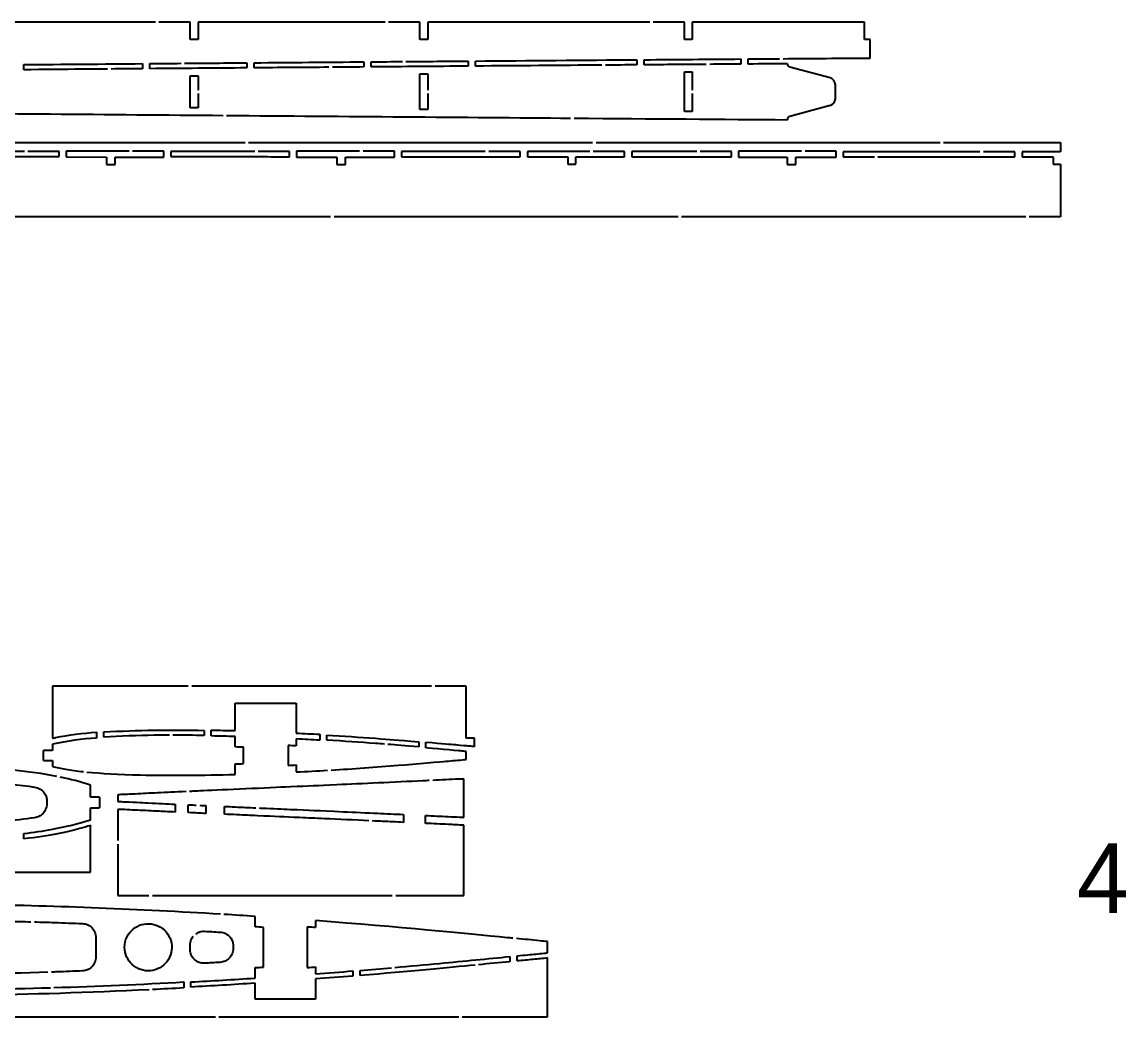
# Model space of a CAD drawing. Header units: millimetres. Extents: x -769 to 745, y -600 to 149.
# Drawn here: x 427 to 744.6, y -143 to 143.3 of the extents above; entities that cross this region are included whole.
import ezdxf

# ---------------------------------------------------------------- set-up
doc = ezdxf.new("R2010")
doc.units = ezdxf.units.MM
doc.header["$MEASUREMENT"] = 0

msp = doc.modelspace()

# ---------------------------------------------------------------- linework, layer by layer
for p, q in [((465.38, 143.35), (411.39, 143.35)), ((475.38, 143.35), (466.38, 143.35)), ((475.38, 138.35), (475.38, 143.35)), ((531.48, 143.35), (477.65, 143.35)), ((477.65, 143.35), (477.65, 138.35)), ((541.48, 143.35), (532.48, 143.35)), ((541.48, 138.35), (541.48, 143.35)), ((607.61, 143.35), (543.74, 143.35)), ((543.74, 143.35), (543.74, 138.35)), ((617.61, 143.35), (608.61, 143.35)), ((617.61, 138.35), (617.61, 143.35)), ((669.44, 143.35), (619.87, 143.35)), ((619.87, 143.35), (619.87, 138.35)), ((669.44, 138.35), (669.44, 143.35)), ((477.65, 138.35), (475.38, 138.35)), ((543.74, 138.35), (541.48, 138.35)), ((619.87, 138.35), (617.61, 138.35)), ((671.03, 138.35), (669.44, 138.35)), ((671.03, 133), (671.03, 138.35)), ((427.51, 129.63), (427.51, 131.1)), ((461.65, 131.38), (461.65, 129.91)), ((463.77, 129.93), (463.77, 131.4)), ((491.65, 131.62), (491.65, 130.15)), ((493.77, 130.17), (493.77, 131.64)), ((525.33, 131.89), (525.33, 130.42)), ((527.45, 130.43), (527.45, 131.91)), ((555.38, 132.12), (555.38, 130.65)), ((557.51, 130.67), (557.51, 132.14)), ((603.87, 132.5), (603.87, 131.02)), ((605.99, 131.04), (605.99, 132.51)), ((633.87, 132.72), (633.87, 131.25)), ((635.99, 131.26), (635.99, 132.74)), ((659.51, 127.28), (647.94, 130.38)), ((475.39, 127.9), (477.65, 127.91)), ((475.39, 118.68), (475.39, 127.9)), ((477.65, 127.91), (477.65, 123.79)), ((541.48, 128.42), (543.74, 128.44)), ((541.48, 118.16), (541.48, 128.42)), ((543.74, 128.44), (543.74, 123.79)), ((617.61, 129), (619.87, 129.02)), ((617.61, 117.58), (617.61, 129)), ((619.87, 129.02), (619.87, 123.79)), ((661.03, 121.29), (661.03, 125.29)), ((477.65, 122.79), (477.65, 118.67)), ((543.74, 122.79), (543.74, 118.14)), ((619.87, 122.79), (619.87, 117.56)), ((477.65, 118.67), (475.39, 118.68)), ((543.74, 118.14), (541.48, 118.16)), ((619.87, 117.56), (617.61, 117.58)), ((659.51, 119.3), (647.94, 116.2)), ((725.8, 108.71), (725.8, 106.04)), ((437.68, 104.63), (437.68, 106.1)), ((439.69, 106.22), (439.69, 104.51)), ((467.83, 104.49), (467.83, 106.21)), ((469.83, 106.09), (469.83, 104.61)), ((504, 104.6), (504, 106.08)), ((506, 106.2), (506, 104.48)), ((534.14, 104.47), (534.14, 106.19)), ((536.15, 106.07), (536.15, 104.59)), ((570.31, 104.58), (570.31, 106.06)), ((572.43, 106.06), (572.43, 104.58)), ((600.34, 104.57), (600.34, 106.05)), ((602.46, 106.05), (602.46, 104.57)), ((631.18, 104.57), (631.18, 106.05)), ((633.18, 106.17), (633.18, 104.45)), ((661.3, 104.44), (661.3, 106.16)), ((663.3, 106.04), (663.3, 104.56)), ((712.64, 104.55), (712.64, 106.04)), ((725.8, 106.04), (714.76, 106.04)), ((714.76, 106.04), (714.76, 104.55)), ((439.69, 104.51), (451.32, 104.5)), ((451.32, 104.5), (451.32, 102.31)), ((451.32, 102.31), (453.82, 102.31)), ((453.82, 102.31), (453.82, 104.5)), ((517.63, 104.48), (517.63, 102.31)), ((517.63, 102.31), (520.13, 102.31)), ((520.13, 102.31), (520.13, 104.48)), ((584.06, 104.58), (584.06, 102.43)), ((584.06, 102.43), (586.32, 102.43)), ((586.32, 102.43), (586.32, 104.58)), ((647.18, 104.44), (647.18, 102.31)), ((647.18, 102.31), (649.68, 102.31)), ((649.68, 102.31), (649.68, 104.44)), ((649.68, 104.44), (661.3, 104.44)), ((714.76, 104.55), (723.66, 104.55)), ((723.66, 104.55), (723.66, 102.43)), ((723.66, 102.43), (725.8, 102.43)), ((725.8, 102.43), (725.8, 87.31)), ((515.8, 87.31), (416.8, 87.31)), ((615.8, 87.31), (516.8, 87.31)), ((715.8, 87.31), (616.8, 87.31)), ((725.8, 87.31), (716.8, 87.31)), ((435.77, -47.81), (435.77, -62.82)), ((474.85, -47.81), (435.77, -47.81)), ((544.85, -47.81), (475.85, -47.81)), ((554.85, -47.81), (545.85, -47.81)), ((554.85, -62.81), (554.85, -47.81)), ((488.34, -60.63), (488.34, -52.72)), ((488.34, -52.72), (490.82, -52.72)), ((490.82, -52.72), (490.82, -52.72)), ((490.82, -52.72), (503.5, -52.72)), ((503.5, -52.72), (505.93, -52.72)), ((505.93, -52.72), (505.93, -61.33)), ((448.42, -61.06), (448.42, -62.74)), ((450.56, -62.48), (450.56, -61.01)), ((479.44, -60.55), (479.44, -62.01)), ((481.46, -62.16), (481.46, -60.47)), ((488.34, -65.32), (488.34, -62.32)), ((505.93, -63.01), (505.93, -65.02)), ((512.65, -61.69), (512.65, -63.37)), ((514.67, -63.38), (514.67, -61.91)), ((557.24, -62.81), (554.85, -62.81)), ((557.24, -65.15), (557.24, -62.81)), ((435.77, -66.31), (433.22, -66.31)), ((433.22, -69.22), (433.22, -66.31)), ((435.77, -64.54), (435.77, -66.31)), ((490.73, -70.13), (490.73, -65.39)), ((503.55, -64.9), (503.55, -70.63)), ((541.22, -63.84), (541.22, -65.31)), ((543.24, -65.59), (543.24, -63.91)), ((554.85, -68.91), (554.85, -66.62)), ((433.22, -69.22), (435.77, -69.22)), ((435.77, -69.22), (435.77, -70.99)), ((488.34, -73.21), (488.34, -70.21)), ((505.93, -70.51), (505.93, -72.51)), ((554.16, -85.58), (554.16, -74.52)), ((446.71, -79.77), (446.71, -76.32)), ((454.53, -79.09), (454.53, -81.01)), ((434.14, -80.77), (434.14, -81.82)), ((449.27, -79.77), (446.71, -79.77)), ((449.27, -79.77), (449.27, -82.82)), ((471.06, -81.79), (471.06, -84.06)), ((474.85, -84.23), (474.85, -81.97)), ((479.93, -82.19), (479.93, -84.46)), ((485.25, -84.7), (485.25, -82.43)), ((446.71, -86.26), (446.71, -82.82)), ((446.71, -82.82), (449.27, -82.82)), ((454.53, -83.28), (454.53, -92.28)), ((536.79, -84.76), (536.79, -87.03)), ((543.07, -87.32), (543.07, -85.06)), ((446.71, -101.32), (446.71, -87.88)), ((554.16, -108.11), (554.16, -87.85)), ((427.52, -91.8), (427.52, -90.26)), ((454.53, -93.28), (454.53, -108.11)), ((375.1, -101.32), (446.71, -101.32)), ((454.53, -108.11), (463.53, -108.11)), ((464.53, -108.11), (533.53, -108.11)), ((534.53, -108.11), (554.16, -108.11)), ((494.08, -117.1), (494.08, -114.1)), ((496.46, -128.69), (496.46, -117.26)), ((509.04, -117.14), (509.04, -128.81)), ((511.42, -115.31), (511.42, -117.32)), ((448.23, -120.1), (448.23, -125.86)), ((475.37, -123.65), (475.37, -122.3)), ((487.77, -122.56), (487.77, -123.4)), ((578.2, -124.59), (578.2, -121.36)), ((567.34, -125.66), (567.34, -127.13)), ((569.47, -126.93), (569.47, -125.45)), ((578.2, -143.04), (578.2, -126.07)), ((494.08, -131.86), (494.08, -128.85)), ((511.42, -128.64), (511.42, -130.64)), ((522.19, -129.8), (522.19, -131.28)), ((524.31, -131.11), (524.31, -129.63)), ((473.55, -132.97), (473.55, -134.68)), ((475.56, -134.45), (475.56, -132.98)), ((494.08, -137.92), (494.08, -133.33)), ((511.42, -132.11), (511.42, -137.92)), ((496.34, -137.92), (494.08, -137.92)), ((509.1, -137.92), (496.34, -137.91)), ((496.34, -137.91), (496.34, -137.92)), ((511.42, -137.92), (509.1, -137.92)), ((413.66, -143.04), (482.66, -143.04)), ((483.66, -143.04), (552.66, -143.04)), ((553.66, -143.04), (578.2, -143.04))]:
    msp.add_line(p, q)
for centre, radius, start, end in [((648.18, 131.29), 0.941, 176.3892, 255), ((658.98, 125.29), 2.06, 0, 75), ((658.98, 121.29), 2.06, 285, 0), ((648.18, 115.29), 0.941, 105, 183.6108)]:
    msp.add_arc(centre, radius, start, end)
for points in [[(427.51, 131.1), (438.89, 131.19), (450.27, 131.29), (461.65, 131.38)], [(463.77, 131.4), (466.77, 131.42), (469.77, 131.45), (472.77, 131.47)], [(473.77, 131.48), (479.73, 131.53), (485.69, 131.57), (491.65, 131.62)], [(493.77, 131.64), (504.29, 131.72), (514.81, 131.81), (525.33, 131.89)], [(515.33, 130.34), (508.14, 130.28), (500.95, 130.23), (493.77, 130.17)], [(525.33, 130.42), (522.33, 130.39), (519.33, 130.37), (516.33, 130.35)], [(527.45, 131.91), (530.45, 131.93), (533.45, 131.95), (536.45, 131.98)], [(555.38, 130.65), (546.07, 130.58), (536.76, 130.51), (527.45, 130.43)], [(537.45, 131.98), (543.43, 132.03), (549.41, 132.08), (555.38, 132.12)], [(557.51, 132.14), (572.95, 132.26), (588.42, 132.38), (603.87, 132.5)], [(593.87, 130.95), (581.75, 130.85), (569.62, 130.76), (557.51, 130.67)], [(603.87, 131.02), (600.87, 131), (597.87, 130.98), (594.87, 130.95)], [(605.99, 132.51), (615.28, 132.58), (624.58, 132.65), (633.87, 132.72)], [(623.87, 131.17), (617.91, 131.13), (611.95, 131.08), (605.99, 131.04)], [(633.87, 131.25), (630.87, 131.23), (627.87, 131.2), (624.87, 131.18)], [(635.99, 132.74), (638.99, 132.76), (641.99, 132.78), (644.99, 132.81)], [(461.65, 129.91), (458.63, 129.88), (455.63, 129.86), (452.65, 129.83)], [(491.65, 130.15), (482.36, 130.08), (473.06, 130), (463.77, 129.93)], [(385.87, 117.31), (418.2, 117.03), (451.87, 116.75), (484.87, 116.49)], [(485.87, 116.48), (520.4, 116.2), (554.17, 115.94), (584.86, 115.7)], [(392.18, 108.63), (424.93, 108.64), (456.17, 108.65), (491.18, 108.66)], [(592.18, 108.69), (625.18, 108.7), (658.18, 108.7), (691.18, 108.7)], [(437.68, 106.1), (434.68, 106.1), (431.68, 106.1), (428.68, 106.1)], [(494, 106.08), (485.94, 106.08), (477.88, 106.08), (469.83, 106.09)], [(504, 106.08), (501, 106.08), (498, 106.08), (495, 106.08)], [(560.31, 106.06), (552.25, 106.06), (544.2, 106.07), (536.15, 106.07)], [(570.31, 106.06), (567.31, 106.06), (564.31, 106.06), (561.31, 106.06)], [(600.34, 106.05), (597.34, 106.05), (594.34, 106.05), (591.34, 106.06)], [(631.18, 106.05), (628.18, 106.05), (625.18, 106.05), (622.18, 106.05)], [(712.64, 106.04), (709.64, 106.04), (706.64, 106.04), (703.64, 106.04)], [(536.15, 104.59), (547.54, 104.59), (558.92, 104.58), (570.31, 104.58)], [(602.46, 104.57), (612.03, 104.57), (621.61, 104.57), (631.18, 104.57)], [(663.3, 104.56), (666.3, 104.56), (669.3, 104.56), (672.3, 104.56)], [(479.44, -62.01), (476.46, -61.97), (473.44, -61.94), (470.44, -61.94)], [(541.22, -65.31), (536.99, -64.95), (534.69, -64.76), (532.25, -64.57)], [(505.93, -72.51), (508.92, -72.37), (511.91, -72.2), (514.92, -72.03)], [(474.85, -81.97), (475.82, -82.01), (476.53, -82.04), (477.15, -82.07)], [(478.15, -82.11), (478.69, -82.14), (479.24, -82.16), (479.93, -82.19)], [(430.6, -85.7), (427.87, -86.1), (424.91, -86.46), (421.66, -86.76)], [(479.93, -84.46), (477.92, -84.37), (477.09, -84.34), (474.85, -84.23)], [(484.1, -113.47), (460.81, -112.07), (437, -111.06), (415.16, -110.77)], [(557.39, -128.1), (550.03, -128.82), (538.26, -129.96), (524.31, -131.11)], [(524.31, -129.63), (527.3, -129.39), (530.29, -129.13), (533.28, -128.87)], [(567.34, -127.13), (564.36, -127.42), (561.37, -127.72), (558.39, -128.01)]]:
    msp.add_open_spline(points, degree=3)
for points, knots in [([(647.24, 131.35), (647.22, 131.35), (647.2, 131.35), (647.18, 131.35), (643.45, 131.32), (639.72, 131.29), (635.99, 131.26)], [2.421698, 2.421698, 2.421698, 2.421698, 2.427805, 2.427805, 2.427805, 3.545883, 3.545883, 3.545883, 3.545883]), ([(645.99, 132.81), (654.32, 132.88), (662.65, 132.94), (670.98, 133), (671, 133), (671.01, 133), (671.03, 133)], [1.152751, 1.152751, 1.152751, 1.152751, 3.648828, 3.648828, 3.648828, 3.654666, 3.654666, 3.654666, 3.654666]), ([(451.65, 129.83), (449.19, 129.81), (446.74, 129.79), (444.29, 129.77), (438.7, 129.72), (433.1, 129.67), (427.51, 129.63)], [1.061079, 1.061079, 1.061079, 1.061079, 1.805873, 1.805873, 1.805873, 3.506834, 3.506834, 3.506834, 3.506834]), ([(585.86, 115.7), (608.26, 115.52), (629, 115.37), (647.18, 115.23), (647.2, 115.23), (647.22, 115.23), (647.24, 115.23)], [25.702417, 25.702417, 25.702417, 25.702417, 31.657777, 31.657777, 31.657777, 31.664453, 31.664453, 31.664453, 31.664453]), ([(492.18, 108.66), (511.35, 108.67), (531.67, 108.68), (553.99, 108.68), (566.39, 108.68), (578.78, 108.69), (591.18, 108.69)], [11.027357, 11.027357, 11.027357, 11.027357, 16.455669, 16.455669, 16.455669, 19.470943, 19.470943, 19.470943, 19.470943]), ([(692.18, 108.7), (703.37, 108.71), (714.55, 108.71), (725.74, 108.71), (725.76, 108.71), (725.78, 108.71), (725.8, 108.71)], [27.658955, 27.658955, 27.658955, 27.658955, 30.379041, 30.379041, 30.379041, 30.383906, 30.383906, 30.383906, 30.383906]), ([(427.68, 106.1), (424.45, 106.11), (421.22, 106.11), (417.99, 106.11), (411.43, 106.11), (404.87, 106.11), (398.3, 106.12)], [1.005998, 1.005998, 1.005998, 1.005998, 1.975114, 1.975114, 1.975114, 3.944225, 3.944225, 3.944225, 3.944225]), ([(457.83, 106.21), (454.22, 106.21), (450.61, 106.21), (447.01, 106.22), (444.62, 106.22), (440.23, 106.22), (439.75, 106.22), (439.73, 106.22), (439.71, 106.22), (439.69, 106.22)], [0.992446, 0.992446, 0.992446, 0.992446, 2.072728, 2.072728, 2.072728, 2.790072, 2.790072, 2.790072, 2.819712, 2.819712, 2.819712, 2.819712]), ([(467.83, 106.21), (467.81, 106.21), (467.79, 106.21), (467.77, 106.21), (464.8, 106.21), (461.82, 106.21), (458.83, 106.21)], [-0.0059978, -0.0059978, -0.0059978, -0.0059978, 0, 0, 0, 0.8926867, 0.8926867, 0.8926867, 0.8926867]), ([(524.14, 106.19), (518.11, 106.19), (512.08, 106.19), (506.06, 106.2), (506.04, 106.2), (506.02, 106.2), (506, 106.2)], [0.993652, 0.993652, 0.993652, 0.993652, 2.801449, 2.801449, 2.801449, 2.807451, 2.807451, 2.807451, 2.807451]), ([(534.14, 106.19), (534.12, 106.19), (534.1, 106.19), (534.08, 106.19), (531.11, 106.19), (528.12, 106.19), (525.14, 106.19)], [-0.0059984, -0.0059984, -0.0059984, -0.0059984, 0, 0, 0, 0.8937097, 0.8937097, 0.8937097, 0.8937097]), ([(590.34, 106.06), (589.02, 106.06), (587.71, 106.06), (586.39, 106.06), (581.75, 106.06), (577.12, 106.06), (572.43, 106.06)], [1.005466, 1.005466, 1.005466, 1.005466, 1.399707, 1.399707, 1.399707, 2.791526, 2.791526, 2.791526, 2.791526]), ([(621.18, 106.05), (619.73, 106.05), (618.28, 106.05), (616.83, 106.05), (612.04, 106.05), (607.24, 106.05), (602.46, 106.05)], [1.005999, 1.005999, 1.005999, 1.005999, 1.441738, 1.441738, 1.441738, 2.877513, 2.877513, 2.877513, 2.877513]), ([(651.3, 106.17), (649.95, 106.17), (648.6, 106.17), (647.24, 106.17), (642.58, 106.17), (637.91, 106.17), (633.24, 106.17), (633.22, 106.17), (633.2, 106.17), (633.18, 106.17)], [0.994001, 0.994001, 0.994001, 0.994001, 1.4, 1.4, 1.4, 2.8, 2.8, 2.8, 2.806001, 2.806001, 2.806001, 2.806001]), ([(661.3, 106.16), (661.28, 106.16), (661.26, 106.16), (661.24, 106.16), (658.26, 106.16), (655.28, 106.16), (652.3, 106.17)], [-0.0059992, -0.0059992, -0.0059992, -0.0059992, 0, 0, 0, 0.8940009, 0.8940009, 0.8940009, 0.8940009]), ([(702.64, 106.04), (697.75, 106.04), (692.86, 106.04), (687.97, 106.04), (679.75, 106.04), (671.53, 106.04), (663.3, 106.04)], [1.005999, 1.005999, 1.005999, 1.005999, 2.472873, 2.472873, 2.472873, 4.939746, 4.939746, 4.939746, 4.939746]), ([(398.3, 104.64), (404.87, 104.64), (411.43, 104.64), (417.99, 104.64), (424.56, 104.63), (431.12, 104.63), (437.68, 104.63)], [0.005997, 0.005997, 0.005997, 0.005997, 1.975114, 1.975114, 1.975114, 3.944225, 3.944225, 3.944225, 3.944225]), ([(453.82, 104.5), (456.14, 104.5), (458.45, 104.5), (460.77, 104.5), (463.1, 104.5), (465.44, 104.5), (467.77, 104.49), (467.79, 104.49), (467.81, 104.49), (467.83, 104.49)], [0.006003, 0.006003, 0.006003, 0.006003, 0.700738, 0.700738, 0.700738, 1.401547, 1.401547, 1.401547, 1.40755, 1.40755, 1.40755, 1.40755]), ([(469.83, 104.61), (475.54, 104.61), (481.21, 104.61), (486.92, 104.61), (492.62, 104.61), (498.3, 104.6), (504, 104.6)], [0.005998, 0.005998, 0.005998, 0.005998, 1.717215, 1.717215, 1.717215, 3.428445, 3.428445, 3.428445, 3.428445]), ([(506, 104.48), (506.02, 104.48), (506.04, 104.48), (506.06, 104.48), (509.92, 104.48), (513.77, 104.48), (517.63, 104.48)], [-0.005998, -0.005998, -0.005998, -0.005998, 0, 0, 0, 1.157084, 1.157084, 1.157084, 1.157084]), ([(520.13, 104.48), (524.78, 104.47), (529.43, 104.47), (534.08, 104.47), (534.1, 104.47), (534.12, 104.47), (534.14, 104.47)], [0.006002, 0.006002, 0.006002, 0.006002, 1.401482, 1.401482, 1.401482, 1.407484, 1.407484, 1.407484, 1.407484]), ([(572.43, 104.58), (576.29, 104.58), (580.14, 104.58), (584, 104.58), (584.02, 104.58), (584.04, 104.58), (584.06, 104.58)], [0.005998, 0.005998, 0.005998, 0.005998, 1.163003, 1.163003, 1.163003, 1.169001, 1.169001, 1.169001, 1.169001]), ([(586.32, 104.58), (586.34, 104.58), (586.36, 104.58), (586.38, 104.58), (591.03, 104.57), (595.68, 104.57), (600.34, 104.57)], [-0.006001, -0.006001, -0.006001, -0.006001, 0, 0, 0, 1.395366, 1.395366, 1.395366, 1.395366]), ([(633.18, 104.45), (633.2, 104.45), (633.22, 104.45), (633.24, 104.45), (637.89, 104.44), (642.54, 104.44), (647.18, 104.44)], [-0.005999, -0.005999, -0.005999, -0.005999, 0, 0, 0, 1.394014, 1.394014, 1.394014, 1.394014]), ([(673.3, 104.56), (678.19, 104.56), (683.08, 104.56), (687.97, 104.56), (696.19, 104.56), (704.42, 104.55), (712.64, 104.55)], [1.005985, 1.005985, 1.005985, 1.005985, 2.472682, 2.472682, 2.472682, 4.93937, 4.93937, 4.93937, 4.93937]), ([(435.77, -62.82), (436.07, -62.75), (436.37, -62.68), (436.67, -62.62), (440.49, -61.82), (444.49, -61.36), (448.37, -61.06), (448.38, -61.06), (448.4, -61.06), (448.42, -61.06)], [0.317818, 0.317818, 0.317818, 0.317818, 0.407836, 0.407836, 0.407836, 1.543026, 1.543026, 1.543026, 1.547942, 1.547942, 1.547942, 1.547942]), ([(448.42, -62.74), (448.4, -62.74), (448.39, -62.75), (448.37, -62.75), (444.5, -63.05), (439.89, -63.58), (435.77, -64.54)], [2.0587024, 2.0587024, 2.0587024, 2.0587024, 2.0591518, 2.0591518, 2.0591518, 2.1806562, 2.1806562, 2.1806562, 2.1806562]), ([(450.56, -61.01), (455.27, -60.71), (460.35, -60.56), (465.02, -60.5), (469.85, -60.44), (474.4, -60.46), (479.44, -60.55)], [0.058238, 0.058238, 0.058238, 0.058238, 1.465884, 1.465884, 1.465884, 2.923123, 2.923123, 2.923123, 2.923123]), ([(469.44, -61.94), (467.96, -61.94), (466.49, -61.95), (465.02, -61.97), (460.34, -62.03), (455.23, -62.18), (450.56, -62.48)], [1.149501, 1.149501, 1.149501, 1.149501, 1.58816, 1.58816, 1.58816, 2.989634, 2.989634, 2.989634, 2.989634]), ([(481.46, -60.47), (481.48, -60.47), (481.49, -60.47), (481.51, -60.48), (483.76, -60.52), (486.03, -60.57), (488.34, -60.63)], [0.026015, 0.026015, 0.026015, 0.026015, 0.0307737, 0.0307737, 0.0307737, 0.7055707, 0.7055707, 0.7055707, 0.7055707]), ([(488.34, -62.32), (486.1, -62.26), (483.82, -62.2), (481.51, -62.16), (481.49, -62.16), (481.48, -62.16), (481.46, -62.16)], [2.4883221, 2.4883221, 2.4883221, 2.4883221, 3.1183721, 3.1183721, 3.1183721, 3.1225361, 3.1225361, 3.1225361, 3.1225361]), ([(505.93, -61.33), (508.21, -61.44), (510.47, -61.56), (512.61, -61.68), (512.62, -61.68), (512.64, -61.68), (512.65, -61.69)], [2.3006129, 2.3006129, 2.3006129, 2.3006129, 2.8855213, 2.8855213, 2.8855213, 2.8895371, 2.8895371, 2.8895371, 2.8895371]), ([(512.65, -63.37), (512.64, -63.37), (512.62, -63.37), (512.6, -63.37), (510.38, -63.24), (508.16, -63.12), (505.93, -63.01)], [0.0897917, 0.0897917, 0.0897917, 0.0897917, 0.0947319, 0.0947319, 0.0947319, 0.7611824, 0.7611824, 0.7611824, 0.7611824]), ([(514.67, -61.91), (519.45, -62.18), (524.16, -62.5), (528.74, -62.83), (533.12, -63.16), (534.46, -63.25), (541.22, -63.84)], [0.024991, 0.024991, 0.024991, 0.024991, 1.461643, 1.461643, 1.461643, 2.8363, 2.8363, 2.8363, 2.8363]), ([(531.26, -64.49), (530.48, -64.44), (529.67, -64.38), (528.75, -64.31), (524.14, -63.97), (519.85, -63.68), (514.67, -63.38)], [1.567516, 1.567516, 1.567516, 1.567516, 1.978763, 1.978763, 1.978763, 4.050722, 4.050722, 4.050722, 4.050722]), ([(490.73, -65.39), (489.95, -65.37), (489.17, -65.34), (488.39, -65.32), (488.38, -65.32), (488.36, -65.32), (488.34, -65.32)], [2.3832864, 2.3832864, 2.3832864, 2.3832864, 2.6006455, 2.6006455, 2.6006455, 2.6048675, 2.6048675, 2.6048675, 2.6048675]), ([(505.93, -65.02), (505.92, -65.01), (505.9, -65.01), (505.88, -65.01), (505.1, -64.97), (504.33, -64.94), (503.55, -64.9)], [1.6570769, 1.6570769, 1.6570769, 1.6570769, 1.6619155, 1.6619155, 1.6619155, 1.8924893, 1.8924893, 1.8924893, 1.8924893]), ([(543.24, -63.91), (543.25, -63.91), (543.27, -63.91), (543.29, -63.91), (548.16, -64.34), (550.36, -64.54), (551.72, -64.65), (551.94, -64.67), (554.16, -64.88), (554.93, -64.94), (555.42, -64.97), (555.9, -65.02), (556.39, -65.07), (556.69, -65.11), (556.81, -65.1), (556.96, -65.1), (557.04, -65.1), (557.12, -65.11), (557.18, -65.13), (557.2, -65.13), (557.22, -65.14), (557.24, -65.15)], [0.004904, 0.004904, 0.004904, 0.004904, 0.010041, 0.010041, 0.010041, 1.489041, 1.489041, 1.489041, 1.722026, 1.722026, 1.722026, 1.869689, 1.869689, 1.869689, 1.962221, 1.962221, 1.962221, 2.011268, 2.011268, 2.011268, 2.024851, 2.024851, 2.024851, 2.024851]), ([(554.85, -66.62), (554.34, -66.57), (553.82, -66.52), (553.31, -66.48), (552.06, -66.36), (544.42, -65.7), (543.28, -65.6), (543.26, -65.6), (543.25, -65.6), (543.24, -65.59)], [0.077131, 0.077131, 0.077131, 0.077131, 0.1334227, 0.1334227, 0.1334227, 0.2700016, 0.2700016, 0.2700016, 0.2717064, 0.2717064, 0.2717064, 0.2717064]), ([(515.92, -71.97), (522.3, -71.59), (528.76, -71.13), (535.36, -70.6), (540.08, -70.22), (548.05, -69.51), (548.96, -69.43), (550.75, -69.27), (552.54, -69.12), (554.33, -68.96), (554.51, -68.94), (554.68, -68.92), (554.85, -68.91)], [3.12841, 3.12841, 3.12841, 3.12841, 3.714218, 3.714218, 3.714218, 4.132751, 4.132751, 4.132751, 4.959902, 4.959902, 4.959902, 5.039989, 5.039989, 5.039989, 5.039989]), ([(437.04, -73.83), (432.94, -73.02), (428.76, -72.43), (424.58, -71.99), (414.09, -70.89), (400.58, -70.38), (384.14, -70.37), (379, -70.37), (373.67, -70.43), (368.22, -70.53)], [1.416618, 1.416618, 1.416618, 1.416618, 3.138818, 3.138818, 3.138818, 7.459164, 7.459164, 7.459164, 8.811502, 8.811502, 8.811502, 8.811502]), ([(435.77, -70.99), (436.91, -71.25), (438.19, -71.51), (439.61, -71.75), (441.11, -72), (442.78, -72.23), (444.65, -72.43)], [0.2797338, 0.2797338, 0.2797338, 0.2797338, 0.5516808, 0.5516808, 0.5516808, 0.8375581, 0.8375581, 0.8375581, 0.8375581]), ([(445.64, -72.53), (449.72, -72.94), (454.74, -73.23), (461.1, -73.38), (469.66, -73.58), (479.11, -73.47), (488.34, -73.21)], [0.887232, 0.887232, 0.887232, 0.887232, 1.486463, 1.486463, 1.486463, 2.293054, 2.293054, 2.293054, 2.293054]), ([(488.34, -70.21), (488.36, -70.21), (488.38, -70.2), (488.39, -70.2), (489.17, -70.18), (489.95, -70.16), (490.73, -70.13)], [0.0302135, 0.0302135, 0.0302135, 0.0302135, 0.0347538, 0.0347538, 0.0347538, 0.268689, 0.268689, 0.268689, 0.268689]), ([(503.55, -70.63), (504.33, -70.59), (505.1, -70.55), (505.88, -70.51), (505.9, -70.51), (505.92, -70.51), (505.93, -70.51)], [0.0287804, 0.0287804, 0.0287804, 0.0287804, 0.2625958, 0.2625958, 0.2625958, 0.2675025, 0.2675025, 0.2675025, 0.2675025]), ([(371.64, -74.58), (378.19, -74.48), (384.63, -74.45), (391.07, -74.52), (410.09, -74.7), (422.01, -75.61), (430.6, -76.88)], [1.411126, 1.411126, 1.411126, 1.411126, 3.430558, 3.430558, 3.430558, 9.395355, 9.395355, 9.395355, 9.395355]), ([(446.71, -76.32), (446.71, -76.32), (446.7, -76.32), (446.69, -76.32), (443.73, -75.31), (440.62, -74.58), (438.52, -74.13), (438.35, -74.1), (438.18, -74.06), (438.02, -74.03)], [0.3149469, 0.3149469, 0.3149469, 0.3149469, 0.3167061, 0.3167061, 0.3167061, 1.2084039, 1.2084039, 1.2084039, 1.2789495, 1.2789495, 1.2789495, 1.2789495]), ([(544.17, -74.99), (543.58, -75.02), (542.98, -75.05), (542.38, -75.08), (533.98, -75.47), (524.82, -75.9), (517.61, -76.22), (511.62, -76.5), (509.86, -76.57), (504.22, -76.82), (497.78, -77.11), (484.7, -77.7), (479.26, -77.94), (478.43, -77.98), (477.87, -78), (477.08, -78.04), (476.53, -78.06), (475.9, -78.09), (475.24, -78.12)], [0.872586, 0.872586, 0.872586, 0.872586, 1.001409, 1.001409, 1.001409, 2.804611, 2.804611, 2.804611, 4.306721, 4.306721, 4.306721, 6.024503, 6.024503, 6.024503, 6.287049, 6.287049, 6.287049, 6.467524, 6.467524, 6.467524, 6.467524]), ([(554.16, -74.52), (554.14, -74.52), (554.12, -74.52), (554.1, -74.53), (553.59, -74.55), (553.08, -74.57), (552.65, -74.59), (550.17, -74.71), (547.69, -74.83), (545.17, -74.95)], [0.152495, 0.152495, 0.152495, 0.152495, 0.1564428, 0.1564428, 0.1564428, 0.2524732, 0.2524732, 0.2524732, 0.8003473, 0.8003473, 0.8003473, 0.8003473]), ([(430.6, -76.88), (431.17, -76.97), (431.72, -77.16), (432.21, -77.46), (432.68, -77.74), (433.09, -78.11), (433.41, -78.55), (433.64, -78.87), (433.82, -79.23), (433.95, -79.61), (434.07, -79.98), (434.14, -80.37), (434.14, -80.77)], [0, 0, 0, 0, 0.1751136, 0.1751136, 0.1751136, 0.3410102, 0.3410102, 0.3410102, 0.4628258, 0.4628258, 0.4628258, 0.5834537, 0.5834537, 0.5834537, 0.5834537]), ([(474.24, -78.16), (472.63, -78.24), (471.05, -78.31), (470.28, -78.35), (469.5, -78.39), (468.68, -78.42), (467.92, -78.46), (466.64, -78.52), (465.52, -78.57), (464.28, -78.63), (462.32, -78.73), (460.04, -78.84), (457.93, -78.94), (457.17, -78.97), (456.3, -79.01), (455.44, -79.05), (455.15, -79.07), (454.87, -79.08), (454.58, -79.09), (454.56, -79.09), (454.55, -79.09), (454.53, -79.09)], [6.558025, 6.558025, 6.558025, 6.558025, 6.992974, 6.992974, 6.992974, 7.435947, 7.435947, 7.435947, 8.175418, 8.175418, 8.175418, 9.338242, 9.338242, 9.338242, 9.761693, 9.761693, 9.761693, 9.903695, 9.903695, 9.903695, 9.913228, 9.913228, 9.913228, 9.913228]), ([(434.14, -81.82), (434.14, -82.3), (434.04, -82.78), (433.86, -83.22), (433.67, -83.68), (433.39, -84.1), (433.05, -84.46), (432.73, -84.79), (432.35, -85.07), (431.94, -85.28), (431.52, -85.49), (431.06, -85.63), (430.6, -85.7)], [0, 0, 0, 0, 0.1471471, 0.1471471, 0.1471471, 0.2986944, 0.2986944, 0.2986944, 0.439258, 0.439258, 0.439258, 0.5821131, 0.5821131, 0.5821131, 0.5821131]), ([(454.53, -81.01), (454.55, -81.01), (454.56, -81.01), (454.58, -81.01), (455.05, -81.03), (455.49, -81.05), (455.98, -81.07), (458.15, -81.17), (461.91, -81.35), (463.15, -81.41), (466.6, -81.58), (468.52, -81.67), (471.06, -81.79)], [0.126876, 0.126876, 0.126876, 0.126876, 0.132405, 0.132405, 0.132405, 0.267923, 0.267923, 0.267923, 0.879349, 0.879349, 0.879349, 2.580727, 2.580727, 2.580727, 2.580727]), ([(485.25, -82.43), (486.23, -82.47), (487.25, -82.52), (488.3, -82.57), (490.47, -82.67), (492.28, -82.75), (494.24, -82.83)], [0.2586533, 0.2586533, 0.2586533, 0.2586533, 0.5291331, 0.5291331, 0.5291331, 1.0906937, 1.0906937, 1.0906937, 1.0906937]), ([(471.06, -84.06), (469.71, -84), (468.02, -83.92), (466.45, -83.84), (465.9, -83.82), (465.37, -83.79), (464.82, -83.76), (463.06, -83.68), (460.68, -83.56), (458.66, -83.47), (457.83, -83.43), (456.74, -83.38), (455.79, -83.33), (455.4, -83.31), (454.99, -83.3), (454.59, -83.28), (454.57, -83.28), (454.55, -83.28), (454.53, -83.28)], [0.00626, 0.00626, 0.00626, 0.00626, 0.407288, 0.407288, 0.407288, 0.548524, 0.548524, 0.548524, 1.001831, 1.001831, 1.001831, 1.189079, 1.189079, 1.189079, 1.264334, 1.264334, 1.264334, 1.268292, 1.268292, 1.268292, 1.268292]), ([(526.8, -86.56), (522.91, -86.38), (517.79, -86.15), (514.05, -85.98), (511.33, -85.86), (509.35, -85.77), (506.85, -85.66), (502.31, -85.46), (500, -85.35), (494.75, -85.12), (492.77, -85.03), (491.04, -84.95), (488.77, -84.85), (487.51, -84.8), (486.34, -84.74), (485.25, -84.7)], [1.179013, 1.179013, 1.179013, 1.179013, 1.948287, 1.948287, 1.948287, 2.506803, 2.506803, 2.506803, 3.518083, 3.518083, 3.518083, 3.900053, 3.900053, 3.900053, 4.114105, 4.114105, 4.114105, 4.114105]), ([(495.24, -82.88), (495.52, -82.89), (495.8, -82.9), (496.08, -82.92), (499.43, -83.06), (501.76, -83.17), (504.26, -83.28), (509.84, -83.53), (511.87, -83.61), (519.4, -83.96), (522.62, -84.1), (526.26, -84.27), (529.4, -84.42), (531.76, -84.53), (534.28, -84.64), (536.79, -84.76)], [1.184834, 1.184834, 1.184834, 1.184834, 1.261832, 1.261832, 1.261832, 2.159466, 2.159466, 2.159466, 4.157266, 4.157266, 4.157266, 5.011271, 5.011271, 5.011271, 5.65568, 5.65568, 5.65568, 5.65568]), ([(543.07, -85.06), (545.3, -85.16), (547.44, -85.26), (549.67, -85.37), (550.78, -85.42), (551.88, -85.47), (553, -85.52), (553.33, -85.54), (553.71, -85.56), (554.1, -85.58), (554.12, -85.58), (554.14, -85.58), (554.16, -85.58)], [0.006291, 0.006291, 0.006291, 0.006291, 0.676457, 0.676457, 0.676457, 1.008837, 1.008837, 1.008837, 1.107489, 1.107489, 1.107489, 1.112796, 1.112796, 1.112796, 1.112796]), ([(427.52, -90.26), (430.29, -89.92), (433.05, -89.51), (435.74, -89.01), (439.42, -88.32), (443.34, -87.41), (446.69, -86.27), (446.7, -86.27), (446.71, -86.27), (446.71, -86.26)], [4.3610359, 4.3610359, 4.3610359, 4.3610359, 4.493118, 4.493118, 4.493118, 4.6732857, 4.6732857, 4.6732857, 4.6735996, 4.6735996, 4.6735996, 4.6735996]), ([(446.71, -87.88), (446.7, -87.88), (446.69, -87.89), (446.68, -87.89), (445.65, -88.23), (444.62, -88.53), (443.62, -88.8), (440.31, -89.7), (435.25, -90.87), (427.52, -91.8)], [0.315662, 0.315662, 0.315662, 0.315662, 0.319107, 0.319107, 0.319107, 0.632582, 0.632582, 0.632582, 1.665904, 1.665904, 1.665904, 1.665904]), ([(536.79, -87.03), (534.74, -86.93), (532.71, -86.84), (530.75, -86.75), (529.97, -86.71), (528.96, -86.66), (527.79, -86.61)], [0.2552746, 0.2552746, 0.2552746, 0.2552746, 0.8667763, 0.8667763, 0.8667763, 1.1111524, 1.1111524, 1.1111524, 1.1111524]), ([(554.16, -87.85), (554.14, -87.85), (554.12, -87.85), (554.1, -87.84), (552.68, -87.78), (551.03, -87.7), (549.68, -87.63), (547.47, -87.53), (545.3, -87.43), (543.07, -87.32)], [0.1696425, 0.1696425, 0.1696425, 0.1696425, 0.1735668, 0.1735668, 0.1735668, 0.467023, 0.467023, 0.467023, 0.945684, 0.945684, 0.945684, 0.945684]), ([(494.08, -114.1), (494.06, -114.1), (494.04, -114.1), (494.02, -114.09), (491.06, -113.9), (488.08, -113.71), (485.1, -113.53)], [2.5395515, 2.5395515, 2.5395515, 2.5395515, 2.5406594, 2.5406594, 2.5406594, 2.7162624, 2.7162624, 2.7162624, 2.7162624]), ([(360.63, -116.84), (369.27, -115.97), (380.32, -115.41), (395.49, -115.26), (404.83, -115.18), (414.32, -115.28), (423.48, -115.49), (425.51, -115.53), (427.54, -115.58), (429.58, -115.64)], [1.171394, 1.171394, 1.171394, 1.171394, 3.10715, 3.10715, 3.10715, 4.299507, 4.299507, 4.299507, 4.563175, 4.563175, 4.563175, 4.563175]), ([(430.58, -115.67), (432.52, -115.72), (434.46, -115.79), (436.39, -115.85), (439.09, -115.95), (441.82, -116.05), (444.45, -116.16)], [4.6063618, 4.6063618, 4.6063618, 4.6063618, 4.8581288, 4.8581288, 4.8581288, 5.2100171, 5.2100171, 5.2100171, 5.2100171]), ([(444.45, -116.16), (444.97, -116.18), (445.47, -116.3), (445.94, -116.52), (446.41, -116.73), (446.83, -117.04), (447.18, -117.41), (447.53, -117.79), (447.8, -118.23), (447.98, -118.71), (448.15, -119.15), (448.23, -119.62), (448.23, -120.1)], [0, 0, 0, 0, 0.1565266, 0.1565266, 0.1565266, 0.312943, 0.312943, 0.312943, 0.4692014, 0.4692014, 0.4692014, 0.6136847, 0.6136847, 0.6136847, 0.6136847]), ([(456.51, -122.98), (456.51, -124.87), (457.34, -126.74), (458.75, -128.01), (460.15, -129.28), (462.09, -129.92), (463.97, -129.74), (465.84, -129.55), (467.61, -128.56), (468.74, -127.05), (469.87, -125.56), (470.33, -123.58), (469.99, -121.74), (469.65, -119.88), (468.49, -118.19), (466.88, -117.2), (465.28, -116.21), (463.27, -115.93), (461.46, -116.44), (459.65, -116.95), (458.07, -118.26), (457.23, -119.94), (456.76, -120.88), (456.51, -121.93), (456.51, -122.98)], [-3.141593, -3.141593, -3.141593, -3.141593, -2.305987, -2.305987, -2.305987, -1.473551, -1.473551, -1.473551, -0.643924, -0.643924, -0.643924, 0.183349, 0.183349, 0.183349, 1.017492, 1.017492, 1.017492, 1.846111, 1.846111, 1.846111, 2.677523, 2.677523, 2.677523, 3.141593, 3.141593, 3.141593, 3.141593]), ([(496.46, -117.26), (496.44, -117.26), (496.42, -117.26), (496.4, -117.26), (495.63, -117.21), (494.85, -117.16), (494.08, -117.1)], [0.4994894, 0.4994894, 0.4994894, 0.4994894, 0.5050775, 0.5050775, 0.5050775, 0.7369314, 0.7369314, 0.7369314, 0.7369314]), ([(511.42, -117.32), (510.65, -117.26), (509.88, -117.2), (509.11, -117.15), (509.08, -117.14), (509.06, -117.14), (509.04, -117.14)], [0.2315618, 0.2315618, 0.2315618, 0.2315618, 0.463982, 0.463982, 0.463982, 0.4704415, 0.4704415, 0.4704415, 0.4704415]), ([(568.24, -120.38), (567.7, -120.33), (567.15, -120.28), (566.61, -120.23), (554.64, -119.06), (535.75, -117.13), (511.49, -115.32), (511.47, -115.32), (511.44, -115.31), (511.42, -115.31)], [0.607266, 0.607266, 0.607266, 0.607266, 0.676161, 0.676161, 0.676161, 2.189915, 2.189915, 2.189915, 2.191256, 2.191256, 2.191256, 2.191256]), ([(475.37, -122.3), (475.37, -121.79), (475.47, -121.28), (475.67, -120.81), (475.82, -120.45), (476.02, -120.11), (476.27, -119.81)], [0, 0, 0, 0, 0.1561337, 0.1561337, 0.1561337, 0.2754125, 0.2754125, 0.2754125, 0.2754125]), ([(476.99, -119.12), (477.23, -118.95), (477.49, -118.8), (477.77, -118.68), (478.05, -118.56), (478.34, -118.47), (478.64, -118.42), (478.93, -118.37), (479.23, -118.35), (479.54, -118.37)], [0.3771839, 0.3771839, 0.3771839, 0.3771839, 0.4687804, 0.4687804, 0.4687804, 0.560642, 0.560642, 0.560642, 0.6525058, 0.6525058, 0.6525058, 0.6525058]), ([(479.54, -118.37), (480.22, -118.41), (480.9, -118.44), (481.59, -118.48), (482.41, -118.53), (483.23, -118.58), (484.05, -118.62)], [0.4231396, 0.4231396, 0.4231396, 0.4231396, 0.6285755, 0.6285755, 0.6285755, 0.8758083, 0.8758083, 0.8758083, 0.8758083]), ([(484.05, -118.62), (484.57, -118.65), (485.07, -118.78), (485.53, -119.01), (485.99, -119.23), (486.41, -119.54), (486.75, -119.92), (487.08, -120.28), (487.33, -120.69), (487.5, -121.14), (487.68, -121.6), (487.77, -122.08), (487.77, -122.56)], [0, 0, 0, 0, 0.1562535, 0.1562535, 0.1562535, 0.3125082, 0.3125082, 0.3125082, 0.4596872, 0.4596872, 0.4596872, 0.6068676, 0.6068676, 0.6068676, 0.6068676]), ([(578.2, -121.36), (578.18, -121.36), (578.16, -121.36), (578.14, -121.35), (577.41, -121.29), (576.73, -121.21), (575.95, -121.13), (573.71, -120.89), (571.48, -120.69), (569.24, -120.48)], [0.1813795, 0.1813795, 0.1813795, 0.1813795, 0.1838239, 0.1838239, 0.1838239, 0.2826295, 0.2826295, 0.2826295, 0.5653044, 0.5653044, 0.5653044, 0.5653044]), ([(479.54, -127.59), (479.02, -127.61), (478.51, -127.54), (478.02, -127.37), (477.54, -127.2), (477.09, -126.94), (476.7, -126.6), (476.32, -126.26), (476.01, -125.85), (475.78, -125.39), (475.65, -125.12), (475.54, -124.84), (475.48, -124.54), (475.41, -124.25), (475.37, -123.95), (475.37, -123.65)], [0, 0, 0, 0, 0.1565368, 0.1565368, 0.1565368, 0.3130512, 0.3130512, 0.3130512, 0.469439, 0.469439, 0.469439, 0.5609895, 0.5609895, 0.5609895, 0.6525277, 0.6525277, 0.6525277, 0.6525277]), ([(487.77, -123.4), (487.77, -123.91), (487.67, -124.42), (487.47, -124.89), (487.28, -125.37), (486.99, -125.8), (486.63, -126.16), (486.29, -126.51), (485.89, -126.79), (485.45, -126.99), (485.01, -127.18), (484.54, -127.3), (484.05, -127.33)], [0, 0, 0, 0, 0.1562659, 0.1562659, 0.1562659, 0.3125279, 0.3125279, 0.3125279, 0.4596984, 0.4596984, 0.4596984, 0.6068683, 0.6068683, 0.6068683, 0.6068683]), ([(448.23, -125.86), (448.23, -126.37), (448.13, -126.88), (447.94, -127.35), (447.74, -127.83), (447.46, -128.26), (447.1, -128.62), (446.74, -128.99), (446.31, -129.28), (445.84, -129.48), (445.4, -129.67), (444.93, -129.77), (444.45, -129.79)], [0, 0, 0, 0, 0.1561201, 0.1561201, 0.1561201, 0.3122919, 0.3122919, 0.3122919, 0.4686054, 0.4686054, 0.4686054, 0.6136615, 0.6136615, 0.6136615, 0.6136615]), ([(534.27, -128.78), (538.56, -128.41), (542.85, -128.02), (547.14, -127.61), (554.24, -126.94), (561.13, -126.26), (567.34, -125.66)], [1.052015, 1.052015, 1.052015, 1.052015, 2.34371, 2.34371, 2.34371, 4.476714, 4.476714, 4.476714, 4.476714]), ([(569.47, -125.45), (570.49, -125.35), (571.52, -125.25), (572.55, -125.16), (574.07, -125.01), (575.6, -124.86), (577.12, -124.7), (577.46, -124.67), (577.8, -124.63), (578.14, -124.6), (578.16, -124.6), (578.18, -124.6), (578.2, -124.59)], [0.0294055, 0.0294055, 0.0294055, 0.0294055, 0.3391146, 0.3391146, 0.3391146, 0.7986478, 0.7986478, 0.7986478, 0.9006935, 0.9006935, 0.9006935, 0.9061388, 0.9061388, 0.9061388, 0.9061388]), ([(578.2, -126.07), (578.17, -126.07), (578.15, -126.07), (578.13, -126.07), (576.79, -126.2), (575.45, -126.36), (574.11, -126.48), (572.56, -126.63), (571.01, -126.78), (569.47, -126.93)], [0.3232626, 0.3232626, 0.3232626, 0.3232626, 0.3296927, 0.3296927, 0.3296927, 0.7229855, 0.7229855, 0.7229855, 1.1770098, 1.1770098, 1.1770098, 1.1770098]), ([(434.46, -130.17), (421.13, -130.6), (405.55, -130.86), (391.5, -130.64), (384.26, -130.53), (376.11, -130.28), (368.67, -129.78), (367.61, -129.71), (366.55, -129.63), (365.5, -129.55)], [1.317784, 1.317784, 1.317784, 1.317784, 5.01314, 5.01314, 5.01314, 6.916414, 6.916414, 6.916414, 7.187908, 7.187908, 7.187908, 7.187908]), ([(444.45, -129.79), (442, -129.9), (439.49, -129.99), (437, -130.08), (436.49, -130.1), (435.98, -130.12), (435.46, -130.13)], [0.3752318, 0.3752318, 0.3752318, 0.3752318, 1.0809497, 1.0809497, 1.0809497, 1.2250652, 1.2250652, 1.2250652, 1.2250652]), ([(484.05, -127.33), (483.23, -127.38), (482.41, -127.42), (481.59, -127.47), (480.9, -127.51), (480.22, -127.55), (479.54, -127.59)], [0.3774066, 0.3774066, 0.3774066, 0.3774066, 0.6246335, 0.6246335, 0.6246335, 0.8300762, 0.8300762, 0.8300762, 0.8300762]), ([(494.08, -128.85), (494.85, -128.8), (495.63, -128.75), (496.4, -128.7), (496.42, -128.69), (496.44, -128.69), (496.46, -128.69)], [4.8778883, 4.8778883, 4.8778883, 4.8778883, 5.1018587, 5.1018587, 5.1018587, 5.1072567, 5.1072567, 5.1072567, 5.1072567]), ([(509.04, -128.81), (509.06, -128.81), (509.08, -128.81), (509.11, -128.81), (509.88, -128.75), (510.65, -128.69), (511.42, -128.64)], [3.3946887, 3.3946887, 3.3946887, 3.3946887, 3.4011594, 3.4011594, 3.4011594, 3.6339834, 3.6339834, 3.6339834, 3.6339834]), ([(511.42, -130.64), (511.44, -130.64), (511.47, -130.64), (511.49, -130.64), (515.07, -130.37), (518.64, -130.09), (522.19, -129.8)], [3.701004, 3.701004, 3.701004, 3.701004, 3.707511, 3.707511, 3.707511, 4.79125, 4.79125, 4.79125, 4.79125]), ([(436.2, -134.59), (448.74, -134.2), (461.47, -133.64), (473.49, -132.98), (473.51, -132.98), (473.53, -132.97), (473.55, -132.97)], [4.462999, 4.462999, 4.462999, 4.462999, 6.045132, 6.045132, 6.045132, 6.047908, 6.047908, 6.047908, 6.047908]), ([(475.56, -132.98), (481.74, -132.64), (487.91, -132.26), (494.02, -131.86), (494.04, -131.86), (494.06, -131.86), (494.08, -131.86)], [0.082089, 0.082089, 0.082089, 0.082089, 1.939013, 1.939013, 1.939013, 1.944689, 1.944689, 1.944689, 1.944689]), ([(494.08, -133.33), (494.06, -133.33), (494.04, -133.33), (494.01, -133.33), (487.86, -133.73), (481.53, -134.12), (475.56, -134.45)], [2.86171, 2.86171, 2.86171, 2.86171, 2.867946, 2.867946, 2.867946, 4.67127, 4.67127, 4.67127, 4.67127]), ([(522.19, -131.28), (518.65, -131.56), (515.06, -131.84), (511.48, -132.11), (511.46, -132.11), (511.44, -132.11), (511.42, -132.11)], [0.07222, 0.07222, 0.07222, 0.07222, 1.137452, 1.137452, 1.137452, 1.14295, 1.14295, 1.14295, 1.14295]), ([(366.23, -134.01), (374.26, -134.61), (384.41, -135.03), (397.46, -135.13), (409.11, -135.22), (422.03, -135.02), (435.2, -134.62)], [0.897833, 0.897833, 0.897833, 0.897833, 2.758846, 2.758846, 2.758846, 4.420945, 4.420945, 4.420945, 4.420945]), ([(463.57, -135.2), (446.27, -136.05), (429.04, -136.61), (413.95, -136.79), (408.47, -136.85), (401.77, -136.88), (394.6, -136.8)], [1.098513, 1.098513, 1.098513, 1.098513, 6.276683, 6.276683, 6.276683, 8.156127, 8.156127, 8.156127, 8.156127]), ([(473.55, -134.68), (473.53, -134.68), (473.52, -134.68), (473.5, -134.69), (470.53, -134.85), (467.55, -135.01), (464.57, -135.15)], [0.1012815, 0.1012815, 0.1012815, 0.1012815, 0.1069549, 0.1069549, 0.1069549, 0.9988494, 0.9988494, 0.9988494, 0.9988494])]:
    msp.add_open_spline(points, degree=3, knots=knots)

# ---------------------------------------------------------------- texts
at = {"color": 4, "linetype": 'Continuous'}
msp.add_text('4', height=20, dxfattribs=at).set_placement((730.55, -113.1))

doc.saveas('drawing.dxf')
